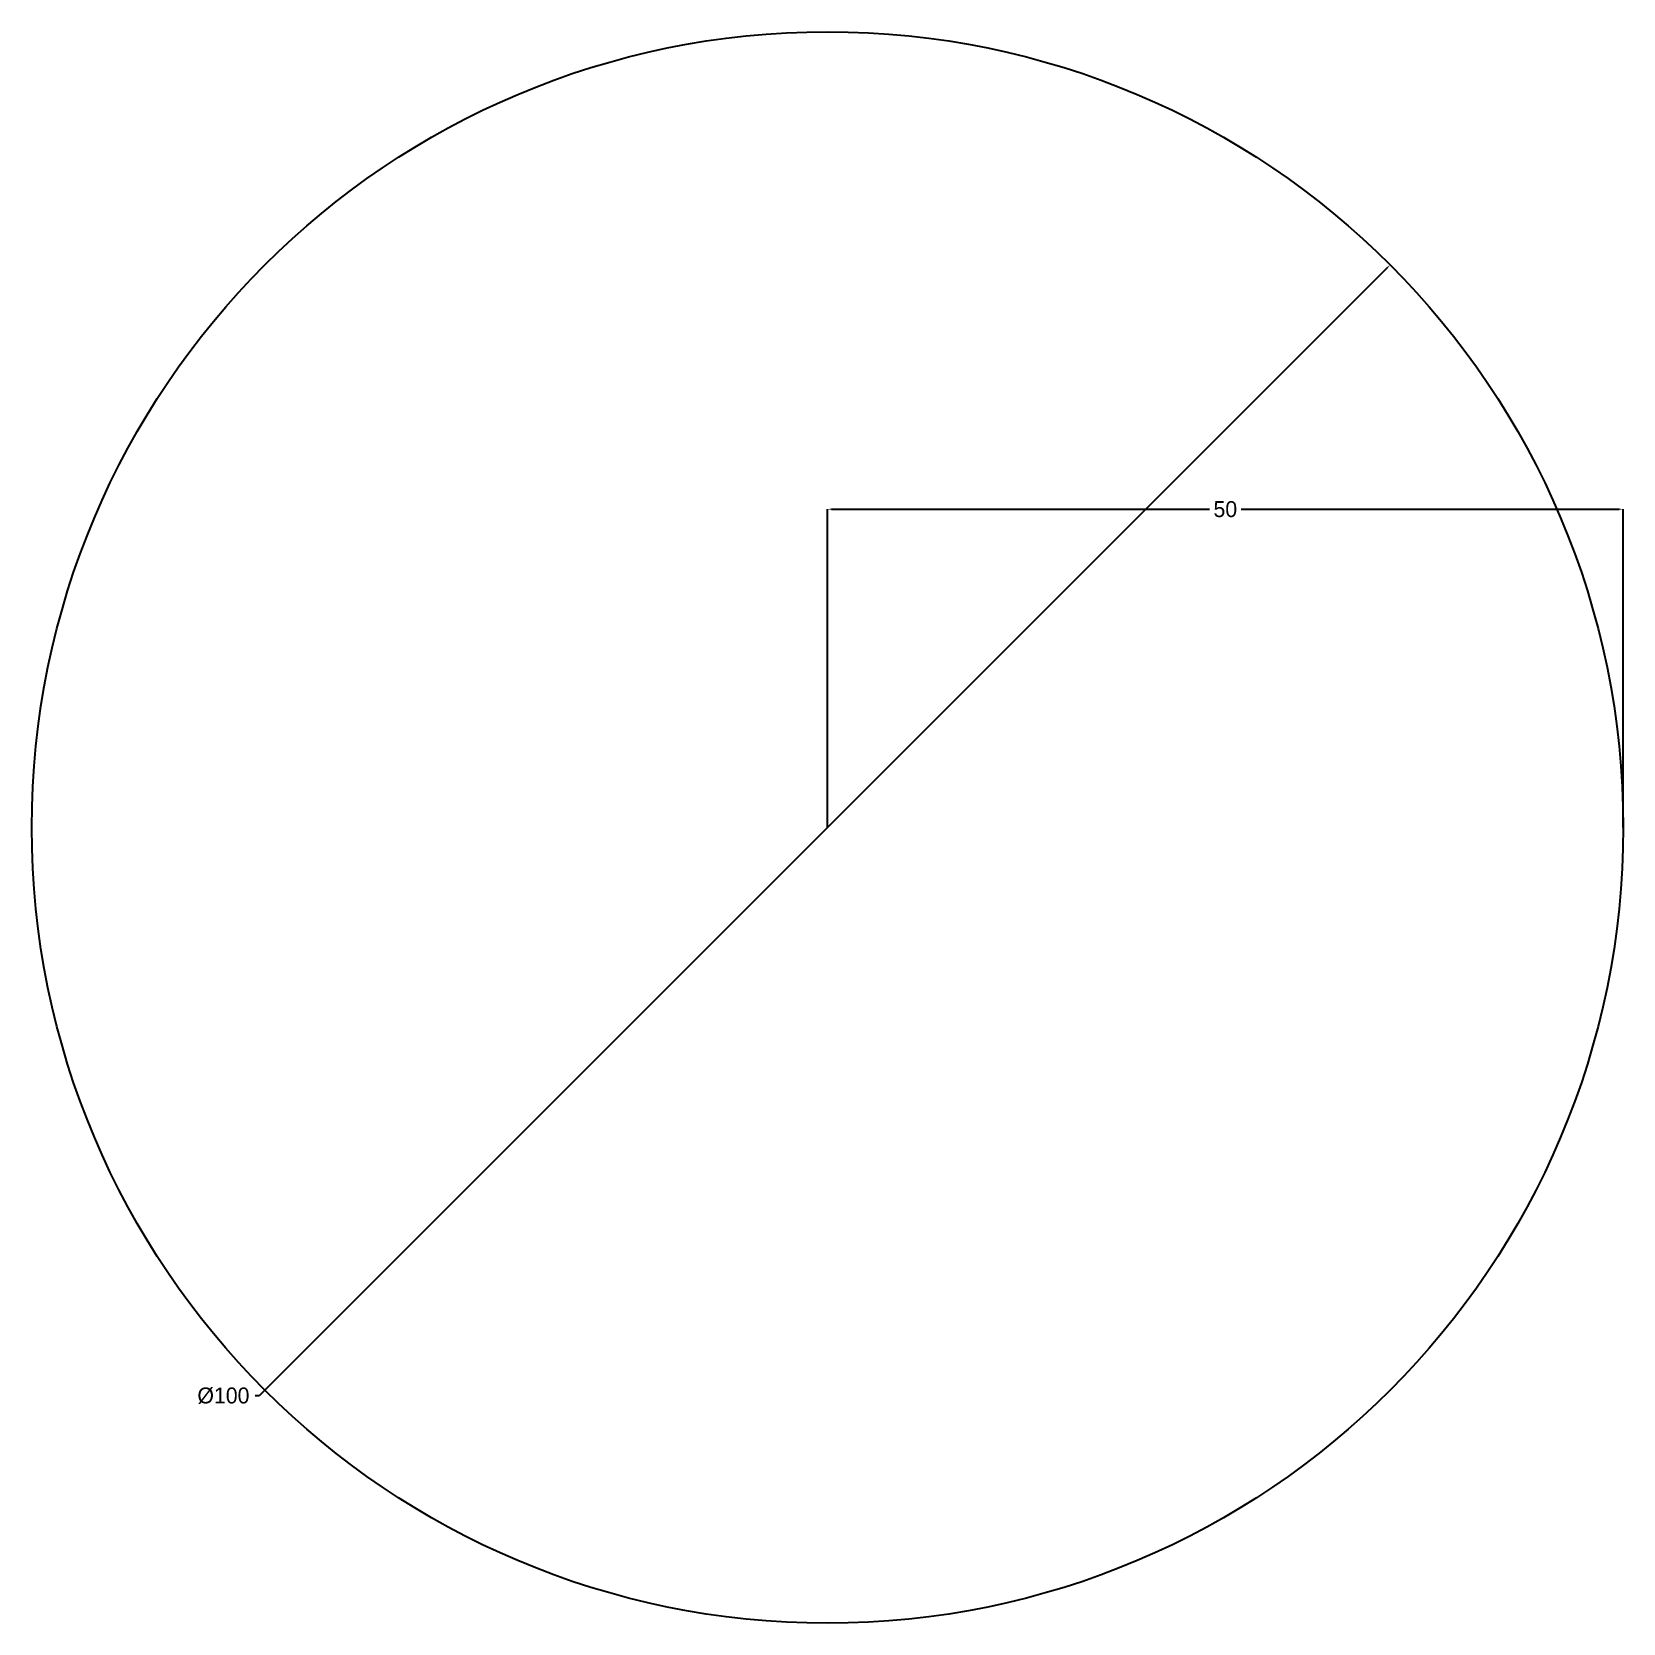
# Model space of a CAD drawing. Header units: metres. Extents: x 50 to 150, y 50 to 150.
import ezdxf

# ---------------------------------------------------------------- set-up
doc = ezdxf.new("R2010")
doc.units = ezdxf.units.M
doc.dimstyles.get("Standard").update_dxf_attribs({"dimtxt": 2.5, "dimasz": 2.5, "dimexe": 1.25, "dimexo": 0.625, "dimtad": 1, "dimcen": 2.5, "dimazin": 3, "dimtfac": 1, "dimtmove": 0, "dimatfit": 3})

# ---------------------------------------------------------------- blocks, each defined once
blk = doc.blocks.new('_CLOSEDFILLED')
at = {"color": 0, "linetype": 'BYBLOCK'}
blk.add_solid([(-1, 0.16), (0, 0), (-1, -0.16)], dxfattribs=at)
blk = doc.blocks.new('*D1')
for p, q in [((-35.53, -35.53), (35.18, 35.18)), ((-35.71, -35.71), (-35.96, -35.71)), ((-35.53, -35.53), (-35.71, -35.71))]:
    blk.add_line(p, q)
at = {"layer": 'Defpoints'}
for p in [(0, 0), (-35.36, -35.36)]:
    blk.add_point(p, dxfattribs=at)
at = {"xscale": 0.25, "yscale": 0.25, "rotation": 45}
for p in [(35.36, 35.36), (-35.36, -35.36)]:
    blk.add_blockref('_CLOSEDFILLED', p, dxfattribs=at)
at = {"insert": (-37.96, -35.71), "char_height": 1, "attachment_point": 5}
blk.add_mtext('%%c100', dxfattribs=at)
blk = doc.blocks.new('*D2')
for p, q in [((0, 0), (0, 20)), ((0.25, 20), (24, 20)), ((26, 20), (49.75, 20)), ((50, 0), (50, 20))]:
    blk.add_line(p, q)
at = {"layer": 'Defpoints'}
for p in [(0, 20), (0, 0), (50, 0)]:
    blk.add_point(p, dxfattribs=at)
at = {"xscale": 0.25, "yscale": 0.25, "rotation": 180}
blk.add_blockref('_CLOSEDFILLED', (0, 20), dxfattribs=at)
at = {"xscale": 0.25, "yscale": 0.25}
blk.add_blockref('_CLOSEDFILLED', (50, 20), dxfattribs=at)
at = {"insert": (25, 20), "char_height": 1, "attachment_point": 5}
blk.add_mtext('50', dxfattribs=at)
blk = doc.blocks.new('1')
blk.add_circle((0, 0), 50)
dim = blk.add_diameter_dim_2p(p1=(35.355, 35.355), p2=(-35.355, -35.355), dimstyle='Standard', override={"dimtoh": 1})
dim.commit()
dim.dimension.update_dxf_attribs({"geometry": '*D1', "text_midpoint": (-35.709, -35.709)})
dim = blk.add_linear_dim(base=(0, 20), p1=(0, 0), p2=(50, 0), dimstyle='Standard')
dim.commit()
dim.dimension.update_dxf_attribs({"geometry": '*D2', "text_midpoint": (25, 20)})

msp = doc.modelspace()

# ---------------------------------------------------------------- block references
msp.add_blockref('1', (100, 100))

doc.saveas('drawing.dxf')
